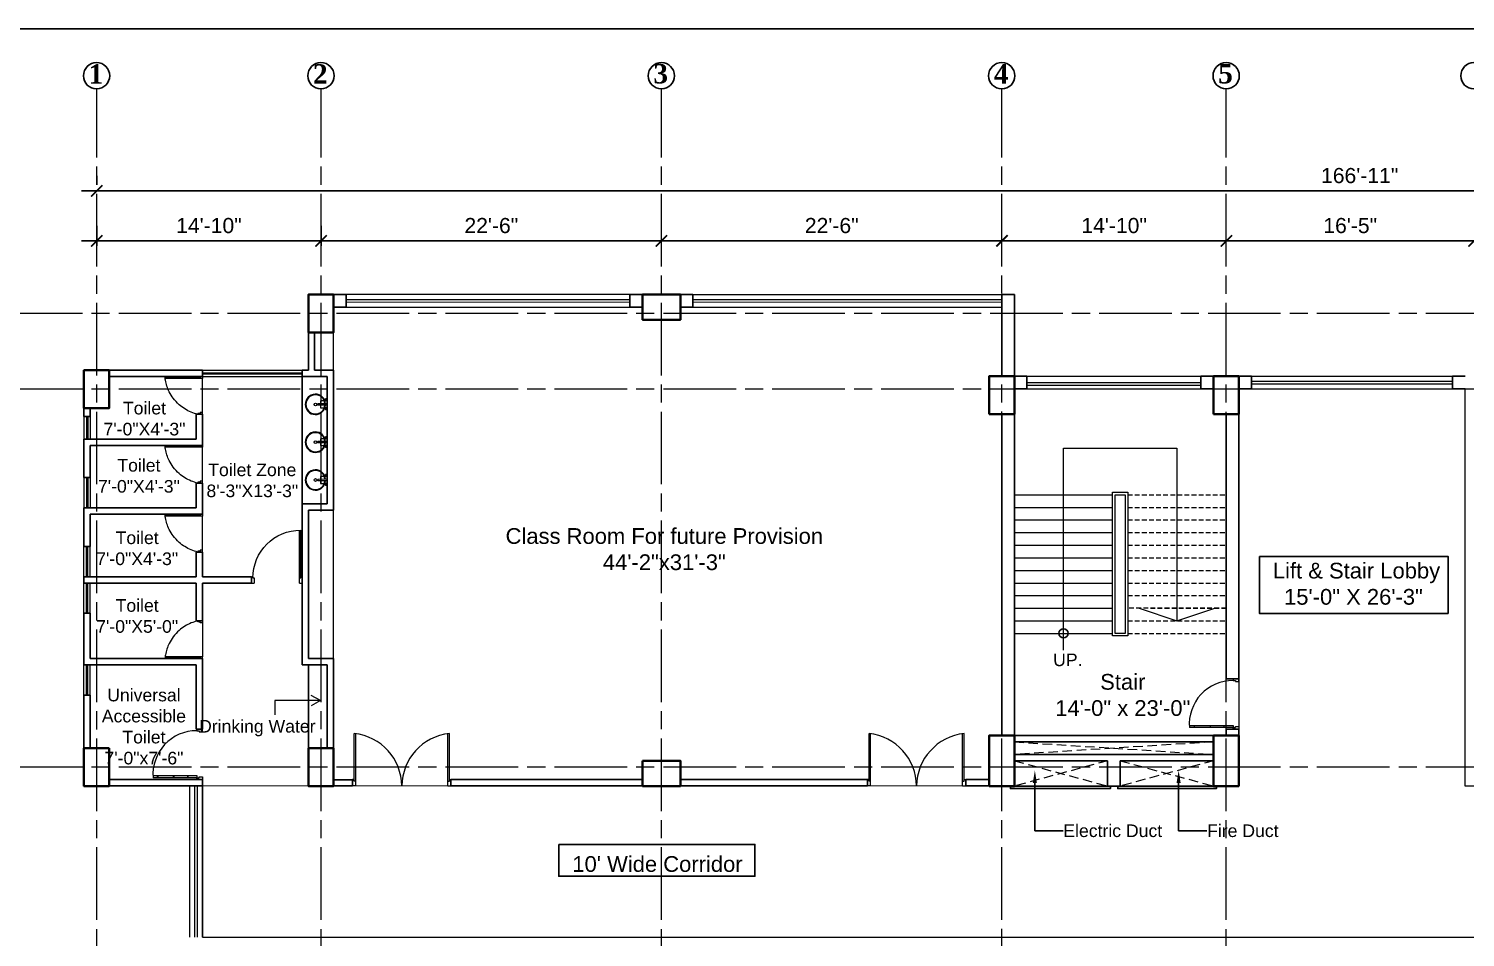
# Model space of a CAD drawing. Header units: inches. Extents: x -12 to 20935469, y -1604 to 24729220.
# Drawn here: x 20872305 to 20873445, y 24704320 to 24705041 of the extents above; entities that cross this region are included whole.
import ezdxf
from ezdxf import colors
from ezdxf.entities.mleader import LeaderData, LeaderLine
from ezdxf.math import Vec2, Vec3

# ---------------------------------------------------------------- set-up
doc = ezdxf.new("R2010")
doc.units = ezdxf.units.IN
doc.header["$LTSCALE"] = 0.03
doc.header["$MEASUREMENT"] = 0
doc.header["$PDMODE"] = 32
doc.header["$PDSIZE"] = 15
doc.linetypes.add('ACAD_ISO08W100', pattern=[36, 24, -3, 6, -3])
doc.linetypes.add('DASHED2', pattern=[0.375, 0.25, -0.125])
for name, color, linetype, lineweight in [('column', 1, 'Continuous', 40), ('Dim Line', 252, 'Continuous', 13), ('Door', 7, 'Continuous', 18), ('Dot', 253, 'Continuous', 0), ('Gas', 21, 'Continuous', 5), ('Glass Line', 252, 'Continuous', 9), ('Grid Line', 252, 'Continuous', 18), ('Hatch', 253, 'Continuous', 15), ('Main Wall', 7, 'Continuous', 30), ('RAIL', 23, 'Continuous', 13), ('STAIR', 46, 'Continuous', 15), ('TOILET FIXTURE', 142, 'Continuous', 5), ('wind.', 150, 'Continuous', 20)]:
    doc.layers.add(name, color=color, linetype=linetype, lineweight=lineweight)
doc.layers.add('TEXT', color=7, linetype='Continuous')
doc.styles.add('2', font='swisscl.ttf')
doc.styles.add('RomanS', font='arial.ttf', dxfattribs={"height": 12})
doc.styles.get("Standard").update_dxf_attribs({"font": 'timesbd.ttf'})
doc.dimstyles.new('Aec_Arch_I', dxfattribs={"dimscale": 96, "dimtxt": 12, "dimasz": 0.09375, "dimexe": 0.125, "dimexo": 0.125, "dimgap": 0.0625, "dimtad": 1, "dimdec": 0, "dimzin": 3, "dimdsep": 46, "dimlunit": 4, "dimtxsty": 'RomanS', "dimblk1": 'ARCHTICK', "dimblk2": 'ARCHTICK', "dimsah": 1, "dimcen": 0.09375, "dimdle": 0.125, "dimadec": 0, "dimazin": 0, "dimtfac": 0.75, "dimtdec": 0, "dimtmove": 2, "dimatfit": 3, "dimldrblk": 'ARCHTICK', "dimfxl": 1, "dimfrac": 1, "dimtolj": 1, "dimtzin": 0, "dimarcsym": 0})

# ---------------------------------------------------------------- blocks, each defined once
blk = doc.blocks.new('_ArchTick')
at = {"color": 0, "linetype": 'ByBlock', "lineweight": 35, "const_width": 0.15}
blk.add_lwpolyline([(-0.5, -0.5), (0.5, 0.5)], dxfattribs=at)
blk = doc.blocks.new('*D14')
at = {"layer": 'Defpoints', "color": 0, "transparency": 16777216}
for p in [(20831126.2792098, 24724578.16655627), (20830948.30879143, 24724562.26584816), (20831126.2792098, 24724562.26584816)]:
    blk.add_point(p, dxfattribs=at)
at = {"layer": 'Dim Line', "color": 0, "lineweight": -2, "transparency": 16777216}
for p, q in [((20830948.30879143, 24724574.26584816), (20830948.30879143, 24724590.16655627)), ((20831126.2792098, 24724574.26584816), (20831126.2792098, 24724590.16655627)), ((20830936.30879143, 24724578.16655627), (20831138.2792098, 24724578.16655627))]:
    blk.add_line(p, q, dxfattribs=at)
at = {"layer": 'Dim Line', "color": 0, "lineweight": -2, "transparency": 16777216, "xscale": 9, "yscale": 9, "zscale": 9, "rotation": 180}
blk.add_blockref('_ArchTick', (20830948.30879143, 24724578.16655627), dxfattribs=at)
at = {"layer": 'Dim Line', "color": 0, "lineweight": -2, "transparency": 16777216, "xscale": 9, "yscale": 9, "zscale": 9}
blk.add_blockref('_ArchTick', (20831126.2792098, 24724578.16655627), dxfattribs=at)
at = {"layer": 'Dim Line', "color": 0, "transparency": 16777216, "insert": (20831037.29400062, 24724590.29343212), "char_height": 12, "attachment_point": 5, "style": 'RomanS'}
blk.add_mtext('\\A1;14\'-10"', dxfattribs=at)
blk = doc.blocks.new('*D7')
at = {"layer": 'Defpoints', "color": 0, "transparency": 16777216}
for p in [(20831396.27940053, 24724578.16655627), (20831396.27940053, 24724578.16655627), (20831126.2792098, 24724562.26584816)]:
    blk.add_point(p, dxfattribs=at)
at = {"layer": 'Dim Line', "color": 0, "lineweight": -2, "transparency": 16777216}
for p, q in [((20831126.2792098, 24724574.26584816), (20831126.2792098, 24724590.16655627)), ((20831114.2792098, 24724578.16655627), (20831408.27940053, 24724578.16655627))]:
    blk.add_line(p, q, dxfattribs=at)
at = {"layer": 'Dim Line', "color": 0, "lineweight": -2, "transparency": 16777216, "xscale": 9, "yscale": 9, "zscale": 9, "rotation": 180}
blk.add_blockref('_ArchTick', (20831126.2792098, 24724578.16655627), dxfattribs=at)
at = {"layer": 'Dim Line', "color": 0, "lineweight": -2, "transparency": 16777216, "xscale": 9, "yscale": 9, "zscale": 9}
blk.add_blockref('_ArchTick', (20831396.27940053, 24724578.16655627), dxfattribs=at)
at = {"layer": 'Dim Line', "color": 0, "transparency": 16777216, "insert": (20831261.27930516, 24724590.29343212), "char_height": 12, "attachment_point": 5, "style": 'RomanS'}
blk.add_mtext('\\A1;22\'-6"', dxfattribs=at)
blk = doc.blocks.new('*D8')
at = {"layer": 'Defpoints', "color": 0, "transparency": 16777216}
for p in [(20831396.27940053, 24724578.16655627), (20831666.2795913, 24724578.16655627), (20831666.2795913, 24724578.16655627)]:
    blk.add_point(p, dxfattribs=at)
at = {"layer": 'Dim Line', "color": 0, "lineweight": -2, "transparency": 16777216}
blk.add_line((20831384.27940053, 24724578.16655627), (20831678.2795913, 24724578.16655627), dxfattribs=at)
at = {"layer": 'Dim Line', "color": 0, "lineweight": -2, "transparency": 16777216, "xscale": 9, "yscale": 9, "zscale": 9, "rotation": 180}
blk.add_blockref('_ArchTick', (20831396.27940053, 24724578.16655627), dxfattribs=at)
at = {"layer": 'Dim Line', "color": 0, "lineweight": -2, "transparency": 16777216, "xscale": 9, "yscale": 9, "zscale": 9}
blk.add_blockref('_ArchTick', (20831666.2795913, 24724578.16655627), dxfattribs=at)
at = {"layer": 'Dim Line', "color": 0, "transparency": 16777216, "insert": (20831531.27949591, 24724590.29343212), "char_height": 12, "attachment_point": 5, "style": 'RomanS'}
blk.add_mtext('\\A1;22\'-6"', dxfattribs=at)
blk = doc.blocks.new('*D9')
at = {"layer": 'Defpoints', "color": 0, "transparency": 16777216}
for p in [(20831666.2795913, 24724578.16655627), (20831844.25000967, 24724578.16655627), (20831844.25000967, 24724578.16655627)]:
    blk.add_point(p, dxfattribs=at)
at = {"layer": 'Dim Line', "color": 0, "lineweight": -2, "transparency": 16777216}
blk.add_line((20831654.2795913, 24724578.16655627), (20831856.25000967, 24724578.16655627), dxfattribs=at)
at = {"layer": 'Dim Line', "color": 0, "lineweight": -2, "transparency": 16777216, "xscale": 9, "yscale": 9, "zscale": 9, "rotation": 180}
blk.add_blockref('_ArchTick', (20831666.2795913, 24724578.16655627), dxfattribs=at)
at = {"layer": 'Dim Line', "color": 0, "lineweight": -2, "transparency": 16777216, "xscale": 9, "yscale": 9, "zscale": 9}
blk.add_blockref('_ArchTick', (20831844.25000967, 24724578.16655627), dxfattribs=at)
at = {"layer": 'Dim Line', "color": 0, "transparency": 16777216, "insert": (20831755.26480048, 24724590.29343212), "char_height": 12, "attachment_point": 5, "style": 'RomanS'}
blk.add_mtext('\\A1;14\'-10"', dxfattribs=at)
blk = doc.blocks.new('*D21')
at = {"layer": 'Defpoints', "color": 0, "transparency": 16777216}
for p in [(20831844.25000967, 24724578.16655627), (20832040.77920983, 24724578.16655627), (20832040.77920983, 24724578.16655627)]:
    blk.add_point(p, dxfattribs=at)
at = {"layer": 'Dim Line', "color": 0, "lineweight": -2, "transparency": 16777216}
for p, q in [((20831832.25000967, 24724578.16655627), (20832052.77920983, 24724578.16655627)), ((20831844.25000967, 24724566.16655627), (20831844.25000967, 24724566.16655627)), ((20832040.77920983, 24724566.16655627), (20832040.77920983, 24724566.16655627))]:
    blk.add_line(p, q, dxfattribs=at)
at = {"layer": 'Dim Line', "color": 0, "lineweight": -2, "transparency": 16777216, "xscale": 9, "yscale": 9, "zscale": 9, "rotation": 180}
blk.add_blockref('_ArchTick', (20831844.25000967, 24724578.16655627), dxfattribs=at)
at = {"layer": 'Dim Line', "color": 0, "lineweight": -2, "transparency": 16777216, "xscale": 9, "yscale": 9, "zscale": 9}
blk.add_blockref('_ArchTick', (20832040.77920983, 24724578.16655627), dxfattribs=at)
at = {"layer": 'Dim Line', "color": 0, "transparency": 16777216, "insert": (20831942.51460975, 24724590.29343212), "char_height": 12, "attachment_point": 5, "style": 'RomanS'}
blk.add_mtext('\\A1;16\'-5"', dxfattribs=at)
blk = doc.blocks.new('*D22')
at = {"layer": 'Defpoints', "color": 0, "transparency": 16777216}
for p in [(20832040.77920983, 24724578.16655627), (20832166.78192559, 24724578.16655627), (20832166.78192559, 24724578.16655626)]:
    blk.add_point(p, dxfattribs=at)
at = {"layer": 'Dim Line', "color": 0, "lineweight": -2, "transparency": 16777216}
for p, q in [((20832028.77920983, 24724578.16655626), (20832178.78192559, 24724578.16655626)), ((20832040.77920983, 24724566.16655627), (20832040.77920983, 24724566.16655626)), ((20832166.78192559, 24724566.16655627), (20832166.78192559, 24724566.16655626))]:
    blk.add_line(p, q, dxfattribs=at)
at = {"layer": 'Dim Line', "color": 0, "lineweight": -2, "transparency": 16777216, "xscale": 9, "yscale": 9, "zscale": 9, "rotation": 180}
blk.add_blockref('_ArchTick', (20832040.77920983, 24724578.16655626), dxfattribs=at)
at = {"layer": 'Dim Line', "color": 0, "lineweight": -2, "transparency": 16777216, "xscale": 9, "yscale": 9, "zscale": 9}
blk.add_blockref('_ArchTick', (20832166.78192559, 24724578.16655626), dxfattribs=at)
at = {"layer": 'Dim Line', "color": 0, "transparency": 16777216, "insert": (20832103.78056771, 24724590.29343211), "char_height": 12, "attachment_point": 5, "style": 'RomanS'}
blk.add_mtext('\\A1;10\'-6"', dxfattribs=at)
blk = doc.blocks.new('*D13')
at = {"layer": 'Defpoints', "color": 0, "transparency": 16777216}
for p in [(20832951.75234396, 24724617.81282169), (20830948.30879143, 24724610.74819624), (20832951.75234396, 24724610.74819624)]:
    blk.add_point(p, dxfattribs=at)
at = {"layer": 'Dim Line', "color": 0, "lineweight": -2, "transparency": 16777216}
for p, q in [((20830948.30879143, 24724622.74819624), (20830948.30879143, 24724629.81282169)), ((20832951.75234396, 24724622.74819624), (20832951.75234396, 24724629.81282169)), ((20830936.30879143, 24724617.81282169), (20832963.75234396, 24724617.81282169))]:
    blk.add_line(p, q, dxfattribs=at)
at = {"layer": 'Dim Line', "color": 0, "lineweight": -2, "transparency": 16777216, "xscale": 9, "yscale": 9, "zscale": 9, "rotation": 180}
blk.add_blockref('_ArchTick', (20830948.30879143, 24724617.81282169), dxfattribs=at)
at = {"layer": 'Dim Line', "color": 0, "lineweight": -2, "transparency": 16777216, "xscale": 9, "yscale": 9, "zscale": 9}
blk.add_blockref('_ArchTick', (20832951.75234396, 24724617.81282169), dxfattribs=at)
at = {"layer": 'Dim Line', "color": 0, "transparency": 16777216, "insert": (20831950.03056769, 24724629.93969755), "char_height": 12, "attachment_point": 5, "style": 'RomanS'}
blk.add_mtext('\\A1;166\'-11"', dxfattribs=at)
blk = doc.blocks.new('Door_45')
at = {"layer": 'Door'}
for p, q in [((1.499446089358273, 4.966720660065755), (1.499446089358273, 43.96672066006575)), ((1.499446089358273, 40.02726910408236), (2.249446089358273, 40.02726910408236)), ((2.249446089358273, 40.02726910408236), (2.249446089358273, 39.52726910408236)), ((2.249446089358273, 39.52726910408236), (2.749446089591103, 39.52726910408236)), ((2.749446089591103, 39.52726910408236), (2.749446089591103, 40.02726910408236)), ((2.749446089591103, 40.02726910408236), (3.499446089358273, 40.02726910408236)), ((3.499446089358273, 44.03189280286006), (3.499446089358273, 4.966720660065755)), ((1.499446089358273, 25.76575365659081), (2.249446089358273, 25.76575365659081)), ((2.249446089358273, 25.76575365659081), (2.249446089358273, 25.26575365659081)), ((2.749446089591103, 25.76575365659081), (3.499446089358273, 25.76575365659081)), ((2.749446089591103, 25.26575365659081), (2.749446089591103, 25.76575365659081)), ((2.249446089358273, 25.26575365659081), (2.749446089591103, 25.26575365659081)), ((2.249446089358273, 12.56961937076411), (2.249446089358273, 13.06961937076411)), ((2.249446089358273, 13.06961937076411), (2.749446089591103, 13.06961937076411)), ((2.749446089591103, 13.06961937076411), (2.749446089591103, 12.56961937076411)), ((-0.0005539106417273842, -0.03327933993424503), (-0.0005539106417273842, 4.966720660065755)), ((-0.0005539106417273842, 4.966720660065755), (1.499446089358273, 4.966720660065755)), ((1.499446089358273, 12.56961937076411), (2.249446089358273, 12.56961937076411)), ((3.499446089358273, 4.966720660065755), (1.499446089358273, 4.966720660065755)), ((1.499446089358273, 4.966720660065755), (1.499446089358273, 2.966720660065755)), ((1.499446089358273, 2.966720660065755), (2.499446089358273, 2.966720660065755)), ((2.499446089358273, 2.966720660065755), (2.499446089358273, -0.03327933993424503)), ((2.749446089591103, 12.56961937076411), (3.499446089358273, 12.56961937076411)), ((42.5, 3), (42.5, -0.03327933993424503)), ((43.5, 3), (42.5, 3)), ((45.00000000023283, 5), (43.5, 5)), ((43.5, 5), (43.5, 3)), ((45.00000000023283, -0.03327933993424503), (45.00000000023283, 5)), ((2.499446089358273, -0.03327933993424503), (-0.0005539106417273842, -0.03327933993424503)), ((42.5, -0.03327933993424503), (45.00000000023283, -0.03327933993424503))]:
    blk.add_line(p, q, dxfattribs=at)
blk.add_arc((4.660651951731928, 5.255392092920653), 38.84018771759182, 359.6232511897165, 94.66847186469465, dxfattribs=at)
blk = doc.blocks.new('sssss-flat-876')
at = {"layer": 'Door', "linetype": 'Continuous', "ltscale": 3}
blk.add_line((3666.524641621392, 84027.20039844685), (3666.524641621392, 84055.73698381262), dxfattribs=at)
at = {"layer": 'Door', "linetype": 'Continuous', "ltscale": 3, "extrusion": (-7.215265806451099e-09, -3.356244729906973e-18, 1)}
for points, elevation in [([(3666.524641621392, 84057.20039844685), (3666.524641621392, 84055.7369838127), (3668.353909914149, 84055.73698381268), (3668.353909914149, 84056.46869112973), (3670.183178206673, 84056.46869112976), (3670.183178206673, 84057.20039844688)], -2.645495015731816e-05), ([(3668.353909914149, 84055.73698381268), (3696.158787962748, 84055.73698381273), (3696.158787962748, 84056.46869112982), (3668.353909914149, 84056.46869112956)], -2.646814881427536e-05)]:
    blk.add_lwpolyline(points, close=True, dxfattribs=dict(at, elevation=elevation))
at = {"layer": 'Door', "linetype": 'Continuous', "ltscale": 3, "flags": 128}
blk.add_lwpolyline([(3670.183178209001, 84027.20039844661, 0.04096003839332348), (3675.473761518253, 84028.8955189219, 0.08249638684257277), (3684.92584202881, 84034.77633821729, 0.05218730031938641), (3689.721451750025, 84039.97248090911, 0.04398833922187529), (3692.855049753096, 84045.047753547, 0.03657129103577791), (3694.751170299016, 84049.63311906598, 0.034751479123949), (3695.9156375397, 84054.20272462314, 0.01143537355723267), (3696.158787962981, 84055.73698381265)], format="xyb", dxfattribs=at)
at = {"layer": 'Door', "linetype": 'Continuous', "ltscale": 3}
blk.add_lwpolyline([(3666.524641623953, 84027.20039844679), (3666.524641623953, 84028.66381308093), (3668.353909916477, 84028.66381308093), (3668.353909916477, 84027.93210576387), (3670.183178209234, 84027.93210576382), (3670.183178209234, 84027.2003984467)], close=True, dxfattribs=at)
blk = doc.blocks.new('7-flat-72')
at = {"layer": 'Glass Line', "color": 8, "ltscale": 20}
for p, q in [((-64478.71357337362, 376960.4914030989), (-64480.33357334463, 376960.4910950488)), ((-64480.33338851458, 376959.5190950661), (-64480.33357334463, 376960.4910950488)), ((-64480.27590274997, 376959.5191059972), (-64480.27608758002, 376960.49110598)), ((-64480.14656623453, 376959.5191305911), (-64480.14675106457, 376960.4911305739)), ((-64479.91663178266, 376959.5191743142), (-64479.91681661271, 376960.4911742969)), ((-64479.5233885292, 376959.5192490911), (-64479.52357335924, 376960.4912490739)), ((-64479.13014527573, 376959.519323868), (-64479.13033010578, 376960.4913238508)), ((-64478.90021082386, 376959.5193675911), (-64478.90039565391, 376960.4913675738)), ((-64478.77087430842, 376959.519392185), (-64478.77105913847, 376960.4913921678)), ((-64478.71338854358, 376959.5194031161), (-64478.71357337362, 376960.4914030989)), ((-64475.47473717644, 376966.6120190895), (-64476.55473715696, 376966.6118137227)), ((-64476.55336804548, 376959.4118138514), (-64476.55473715696, 376966.6118137227)), ((-64475.47336806497, 376959.4120192182), (-64475.47473717644, 376966.6120190895)), ((-64473.31357347011, 376960.4924299325), (-64471.6935734991, 376960.4927379825)), ((-64473.31338864006, 376959.5204299497), (-64473.31357347011, 376960.4924299325)), ((-64473.25590287545, 376959.5204408808), (-64473.25608770549, 376960.4924408636)), ((-64473.12656636001, 376959.5204654748), (-64473.12675119005, 376960.4924654575)), ((-64472.89663190814, 376959.5205091978), (-64472.89681673818, 376960.4925091806)), ((-64472.50338865467, 376959.5205839747), (-64472.50357348472, 376960.4925839575)), ((-64472.11014540121, 376959.5206587517), (-64472.11033023125, 376960.4926587344)), ((-64471.88021094934, 376959.5207024747), (-64471.88039577939, 376960.4927024575)), ((-64471.7508744339, 376959.5207270686), (-64471.75105926394, 376960.4927270514)), ((-64471.69338866905, 376959.5207379998), (-64471.6935734991, 376960.4927379825)), ((-64478.71338854358, 376959.5194031161), (-64480.33338851458, 376959.5190950661)), ((-64478.71336800698, 376959.4114031181), (-64480.33336797799, 376959.411095068)), ((-64480.33329952252, 376959.0510950745), (-64480.33336797799, 376959.411095068)), ((-64478.71329955151, 376959.0514031246), (-64480.33329952252, 376959.0510950745)), ((-64480.15336798131, 376959.4111292958), (-64480.15338851791, 376959.5191292939)), ((-64478.89336800366, 376959.4113688903), (-64478.89338854048, 376959.5193688883)), ((-64478.71329955151, 376959.0514031246), (-64478.71336800698, 376959.4114031181)), ((-64475.11336807138, 376959.4120876737), (-64476.91336803907, 376959.4117453959)), ((-64476.9132995836, 376959.0517454025), (-64476.91336803907, 376959.4117453959)), ((-64475.11329961568, 376959.0520876803), (-64476.9132995836, 376959.0517454025)), ((-64475.11329961568, 376959.0520876803), (-64475.11336807138, 376959.4120876737)), ((-64473.31338864006, 376959.5204299497), (-64471.69338866905, 376959.5207379998)), ((-64473.31336810347, 376959.4124299516), (-64471.69336813246, 376959.4127380017)), ((-64473.313299648, 376959.0524299581), (-64473.31336810347, 376959.4124299516)), ((-64473.313299648, 376959.0524299581), (-64471.69329967699, 376959.0527380082)), ((-64473.13336810679, 376959.4124641794), (-64473.13338864339, 376959.5204641775)), ((-64471.87336812937, 376959.4127037739), (-64471.87338866596, 376959.520703772)), ((-64471.69329967699, 376959.0527380082), (-64471.69336813246, 376959.4127380017))]:
    blk.add_line(p, q, dxfattribs=at)
blk.add_circle((-64476.01507698372, 376968.3989757138, -1.853074723067108e-05), 1.08, dxfattribs=at)
for radius, start, end in [(8.100000000000003, 273.8334487619164, 266.1883413272574), (7.545122013573683, 274.1150294939762, 265.9067605931115)]:
    blk.add_arc((-64476.01507698372, 376968.3989757138, -1.853074723067108e-05), radius, start, end, dxfattribs=at)
blk = doc.blocks.new('SFSFSFS-flat-72')
at = {"layer": 'TOILET FIXTURE', "ltscale": 0.2}
blk.add_lwpolyline([(-3918.473113942891, -3608.103407361705), (-3918.474140776554, -3602.703407459237), (-3923.874140679603, -3602.704434292842), (-3923.873113845708, -3608.104434195251)], close=True, dxfattribs=at)
at = {"layer": 'TOILET FIXTURE', "ltscale": 20}
blk.add_blockref('7-flat-72', (60554.84018570464, -380567.1558373197), dxfattribs=at)
blk = doc.blocks.new('$D40')
at = {"layer": 'Door'}
for p, q in [((1, 4), (1, 42)), ((2, 0), (2, 41.98683982644525)), ((1, 5), (0, 5)), ((2, 0), (0, 0)), ((2, 4), (1, 4)), ((39, 4), (38, 4)), ((38, 4), (38, 0)), ((40, 0), (38, 0)), ((40, 5), (38.98683982644525, 5)), ((39, 5), (39, 4))]:
    blk.add_line(p, q, dxfattribs=at)
blk.add_arc((1, 4), 38, 0, 89.99999999999999, dxfattribs=at)
blk = doc.blocks.new('fff')
at = {"layer": 'Grid Line', "color": 252, "linetype": 'ACAD_ISO08W100', "lineweight": 9, "ltscale": 80, "true_color": 0x939598}
for p, q in [((20830948.30879143, 24723521.10155122), (20830948.30879143, 24724698.78124316)), ((20831126.2792098, 24723521.10975568), (20831126.2792098, 24724698.78944762)), ((20831396.27940053, 24723521.10975705), (20831396.27940053, 24724698.789449)), ((20831666.2795913, 24723521.12176201), (20831666.2795913, 24724698.80145396)), ((20831844.25000966, 24723521.10155122), (20831844.25000967, 24724698.78124316)), ((20833096.94929376, 24724520.60832043), (20830726.1474328, 24724520.60832043)), ((20833096.94929376, 24724460.61652489), (20830726.1474328, 24724460.61652489)), ((20833096.94929376, 24724160.74613542), (20830726.1474328, 24724160.74613542))]:
    blk.add_line(p, q, dxfattribs=at)
at = {"layer": 'Dim Line'}
for base, p1, p2, picture, middle in [((20832951.75234396, 24724617.81282169), (20830948.30879143, 24724610.74819624), (20832951.75234396, 24724610.74819624), '*D13', (20831950.03056769, 24724629.93969755)), ((20831126.2792098, 24724578.16655627), (20830948.30879143, 24724562.26584816), (20831126.2792098, 24724562.26584816), '*D14', (20831037.29400062, 24724590.29343212)), ((20831396.27940053, 24724578.16655627), (20831126.2792098, 24724562.26584816), (20831396.27940053, 24724578.16655627), '*D7', (20831261.27930516, 24724590.29343212)), ((20831666.2795913, 24724578.16655627), (20831396.27940053, 24724578.16655627), (20831666.2795913, 24724578.16655627), '*D8', (20831531.27949591, 24724590.29343212)), ((20831844.25000967, 24724578.16655627), (20831666.2795913, 24724578.16655627), (20831844.25000967, 24724578.16655627), '*D9', (20831755.26480048, 24724590.29343212)), ((20832040.77920983, 24724578.16655627), (20831844.25000967, 24724578.16655627), (20832040.77920983, 24724578.16655627), '*D21', (20831942.51460975, 24724590.29343212)), ((20832166.78192559, 24724578.16655626), (20832040.77920983, 24724578.16655627), (20832166.78192559, 24724578.16655627), '*D22', (20832103.78056771, 24724590.29343211))]:
    dim = blk.add_linear_dim(base=base, p1=p1, p2=p2, dimstyle='Aec_Arch_I', dxfattribs=at)
    dim.commit()
    dim.dimension.update_dxf_attribs({"geometry": picture, "text_midpoint": middle})

msp = doc.modelspace()

# ---------------------------------------------------------------- linework, layer by layer
for p, q in [((20872522.11298006, 24704664.28722927), (20872522.11298008, 24704765.24870824)), ((20872527.11298007, 24704470.36331851), (20872527.11298007, 24704536.4015235)), ((20872438.1138772, 24704445.55870226), (20872443.1138772, 24704445.55870226)), ((20872970.51980139, 24704442.91352855), (20872970.51980139, 24704440.41351893)), ((20873048.51980087, 24704442.9135192), (20873048.51980087, 24704440.41351893))]:
    msp.add_line(p, q)
for points in [[(20873281.52232457, 24704622.5622949), (20873431.13863859, 24704622.5622949), (20873431.13863859, 24704577.3613668), (20873281.52232457, 24704577.3613668)], [(20873084.02019702, 24704440.37833826), (20873163.31044458, 24704440.37833826), (20873163.31044458, 24704438.37831784), (20873084.02019702, 24704438.37831784)], [(20873169.08843977, 24704440.37833826), (20873247.3197482, 24704440.37833826), (20873247.3197482, 24704438.37831784), (20873169.08843977, 24704438.37831784)], [(20872725.72674547, 24704394.07114131), (20872881.30429997, 24704394.07114131), (20872881.30429997, 24704368.80893081), (20872725.72674547, 24704368.80893081)]]:
    msp.add_lwpolyline(points, close=True)
msp.add_circle((20873126.08224475, 24704561.41959549), 3.60517880693078)
at = {"layer": 'column', "lineweight": 40, "ltscale": 20}
for points in [[(20872547.11298339, 24704830.24870824), (20872527.11298339, 24704830.24870824), (20872527.11298008, 24704800.24870825), (20872547.11298008, 24704800.24870825)], [(20872792.25379192, 24704830.24870948), (20872792.25379192, 24704810.24870948), (20872822.25379191, 24704810.24870617), (20872822.25379191, 24704830.24870617)], [(20872369.14256502, 24704770.24870825), (20872349.14256502, 24704770.24870825), (20872349.14256502, 24704740.24870825), (20872369.14256502, 24704740.24870825)], [(20873067.0966541, 24704735.41959551), (20873087.0966541, 24704735.41959551), (20873087.0966541, 24704765.41959551), (20873067.0966541, 24704765.41959551)], [(20873245.06745401, 24704735.41959551), (20873265.06745401, 24704735.41959551), (20873265.06745401, 24704765.4195955), (20873245.06745401, 24704765.4195955)], [(20872369.14256499, 24704470.38652324), (20872349.14256499, 24704470.38652324), (20872349.14256499, 24704440.38652324), (20872369.14256499, 24704440.38652324)], [(20872547.11298007, 24704470.36331851), (20872527.11298007, 24704470.36331851), (20872527.11298336, 24704440.38652324), (20872547.11298336, 24704440.38652324)], [(20873067.09665411, 24704440.37833826), (20873087.09665411, 24704440.37833826), (20873087.09725066, 24704480.37833824), (20873067.09725066, 24704480.37833824)], [(20873245.06756483, 24704440.37831906), (20873265.06756483, 24704440.37831906), (20873265.06747929, 24704480.37831905), (20873245.06747929, 24704480.37831905)], [(20872792.26539481, 24704460.37831369), (20872792.26539481, 24704440.37831369), (20872822.24219007, 24704440.37831698), (20872822.24219007, 24704460.37831698)]]:
    msp.add_lwpolyline(points, close=True, dxfattribs=at)
at = {"layer": 'Defpoints'}
msp.add_lwpolyline([(20872104.61186236, 24705041.12717951), (20874543.47845625, 24705041.12717951), (20874543.47845625, 24703582.59781319), (20872104.61186236, 24703582.59781319)], close=True, dxfattribs=at)
at = {"layer": 'Door'}
for p, q in [((20872563.55409354, 24704444.11991425), (20872563.55409355, 24704482.00152171)), ((20872564.85409355, 24704440.40152172), (20872564.85409355, 24704481.97830002)), ((20872637.65409354, 24704440.40152172), (20872637.65409354, 24704481.97830002)), ((20872638.95409354, 24704444.11991425), (20872638.95409355, 24704482.00152171)), ((20872971.81980138, 24704444.13191146), (20872971.81980139, 24704482.01351893)), ((20872973.11980139, 24704440.41351893), (20872973.11980139, 24704481.99029724)), ((20873045.91980138, 24704440.41351893), (20873045.91980138, 24704481.99029724)), ((20873047.21980138, 24704444.13191146), (20873047.21980138, 24704482.01351893)), ((20872564.85409355, 24704440.40152172), (20872562.25409355, 24704440.40152172)), ((20872563.5541492, 24704445.41991425), (20872562.2541492, 24704445.41991425)), ((20872564.8541492, 24704444.11991425), (20872563.55409354, 24704444.11991425)), ((20872637.65409354, 24704444.11991425), (20872638.95409354, 24704444.11991425)), ((20872637.65409354, 24704440.40152172), (20872640.25409355, 24704440.40152172)), ((20872638.95409354, 24704445.41991425), (20872640.25409354, 24704445.41991425)), ((20872973.11980139, 24704440.41351893), (20872970.51980139, 24704440.41351893)), ((20872971.81985704, 24704445.43191146), (20872970.51985704, 24704445.43191146)), ((20872973.11985704, 24704444.13191146), (20872971.81980138, 24704444.13191146)), ((20873045.91980138, 24704444.13191146), (20873047.21980138, 24704444.13191146)), ((20873045.91980138, 24704440.41351893), (20873048.51980139, 24704440.41351893)), ((20873047.21980138, 24704445.43191146), (20873048.51980138, 24704445.43191146))]:
    msp.add_line(p, q, dxfattribs=at)
for centre, radius, start, end in [((20872558.97139442, 24704439.96563813), 42.28494578562433, 0.590629296851621, 83.77825725145497), ((20872643.53679268, 24704439.96563813), 42.28494578564002, 96.22174274854504, 179.4093707031484), ((20872967.23710226, 24704439.97763535), 42.28494578562433, 0.590629296851621, 83.77825725145497), ((20873051.80250052, 24704439.97763535), 42.28494578564002, 96.22174274854504, 179.4093707031484)]:
    msp.add_arc(centre, radius, start, end, dxfattribs=at)
at = {"layer": 'Dot', "linetype": 'DASHED2', "lineweight": 0, "ltscale": 1000}
for p, q in [((20873087.09725066, 24704475.37833824), (20873245.06751137, 24704465.37833824)), ((20873245.06748998, 24704475.37833824), (20873087.09725066, 24704465.37833824)), ((20873161.08270603, 24704460.37833824), (20873087.09665411, 24704440.37833826)), ((20873087.09725066, 24704460.37833824), (20873161.08270603, 24704440.37833826)), ((20873171.08270603, 24704460.37833824), (20873245.06756483, 24704440.37831906)), ((20873245.06752206, 24704460.37831905), (20873171.08270603, 24704440.37833826))]:
    msp.add_line(p, q, dxfattribs=at)
at = {"layer": 'Gas', "color": 0, "lineweight": 5}
for points in [[(20873177.06745393, 24704559.41959549), (20873165.06745393, 24704559.41959549), (20873165.06745393, 24704673.41959549), (20873177.06745393, 24704673.41959549)], [(20873175.06745393, 24704561.41959549), (20873167.06745393, 24704561.41959549), (20873167.06745393, 24704671.41959549), (20873175.06745393, 24704671.41959549)]]:
    msp.add_lwpolyline(points, close=True, dxfattribs=at)
at = {"layer": 'Hatch', "lineweight": 5}
for p, q in [((20872547.11298008, 24704770.24871446), (20872547.11298008, 24704800.23570608)), ((20872547.11298007, 24704541.4015235), (20872547.11298004, 24704659.28722927))]:
    msp.add_line(p, q, dxfattribs=at)
at = {"layer": 'Hatch', "lineweight": 0}
msp.add_lwpolyline([(20874278.75542316, 24704320.38652148), (20874278.61480536, 24704440.52729309), (20874194.6156992, 24704440.37831878), (20873444.75360119, 24704440.37831858), (20873444.75360125, 24704755.41959524), (20873265.06745401, 24704755.24870826), (20873265.06745401, 24704440.37831906), (20872443.1138772, 24704440.53549755), (20872443.1138772, 24704320.51364805)], close=True, dxfattribs=at)
at = {"layer": 'Main Wall', "lineweight": 30}
for p, q in [((20873077.0966541, 24704830.26119512), (20873087.0966541, 24704830.26168517)), ((20873077.0966541, 24704765.41959551), (20873077.0966541, 24704830.26119512)), ((20873087.0966541, 24704765.41959551), (20873087.0966541, 24704830.26168517)), ((20872527.11298008, 24704770.24871376), (20872527.11298008, 24704800.2487099)), ((20872532.11298008, 24704770.24871394), (20872532.11298008, 24704800.2487099)), ((20873077.0966541, 24704784.26415151), (20873077.10967844, 24704784.26415281)), ((20873077.0966541, 24704778.26415148), (20873077.11027794, 24704778.26415284)), ((20872369.14256502, 24704770.24870825), (20872443.11387704, 24704770.24871083)), ((20872443.11387721, 24704765.24870824), (20872443.11387703, 24704770.24871083)), ((20872522.11297991, 24704770.24871359), (20872527.11298008, 24704770.24871376)), ((20872522.11298008, 24704765.24870824), (20872522.1129799, 24704770.24871359)), ((20872532.11298008, 24704770.24871394), (20872547.11298008, 24704770.24871446)), ((20872547.11298007, 24704659.28722927), (20872547.11298008, 24704770.24871446)), ((20872369.14256502, 24704765.24870823), (20872443.11387721, 24704765.24870824)), ((20872522.11298008, 24704765.24870825), (20872542.11298008, 24704765.24870824)), ((20872542.11298007, 24704664.28722927), (20872542.11298008, 24704765.24870824)), ((20873087.09725066, 24704480.37833824), (20873087.09665411, 24704755.4195955)), ((20872349.14256502, 24704733.63298002), (20872349.14256502, 24704740.24870825)), ((20872438.1138772, 24704735.24870824), (20872443.1138772, 24704735.24870824)), ((20872438.1138772, 24704735.24870824), (20872438.1138772, 24704715.63298002)), ((20873077.0966541, 24704480.37833824), (20873077.0966541, 24704735.41959551)), ((20873255.06720235, 24704735.41959551), (20873255.06752062, 24704525.37881142)), ((20873265.06745401, 24704735.41959551), (20873265.0670898, 24704525.37881142)), ((20872438.1138772, 24704715.63298002), (20872349.14256502, 24704715.63298002)), ((20872349.14256502, 24704685.01725178), (20872349.14256502, 24704715.63298002)), ((20872443.1138772, 24704710.63298002), (20872354.14256502, 24704710.63298002)), ((20872438.1138772, 24704680.63298002), (20872438.1138772, 24704661.01725177)), ((20872443.1138772, 24704680.63298002), (20872438.1138772, 24704680.63298002)), ((20872522.11298006, 24704606.4015235), (20872522.11298006, 24704664.28722927)), ((20872522.11298006, 24704664.28722927), (20872542.11298007, 24704664.28722927)), ((20872438.1138772, 24704661.01725177), (20872349.14256503, 24704661.01725177)), ((20872349.14256502, 24704630.4015235), (20872349.14256502, 24704661.01725178)), ((20872443.1138772, 24704656.01725177), (20872354.14256502, 24704656.01725177)), ((20872354.14256502, 24704656.01725178), (20872354.14256502, 24704630.4015235)), ((20872527.11298006, 24704541.4015235), (20872527.11298005, 24704659.28722927)), ((20872527.11298005, 24704659.28722927), (20872547.11298007, 24704659.28722927)), ((20872349.14256502, 24704630.4015235), (20872354.14256502, 24704630.4015235)), ((20872443.1138772, 24704626.01725177), (20872438.1138772, 24704626.01725177)), ((20872349.14256502, 24704606.4015235), (20872438.1138772, 24704606.4015235)), ((20872349.14256502, 24704601.4015235), (20872349.14256502, 24704606.40152351)), ((20872482.1129801, 24704601.40152349), (20872482.1129801, 24704606.4015235)), ((20872522.11298007, 24704536.4015235), (20872522.11298006, 24704606.4015235)), ((20872438.1138772, 24704601.4015235), (20872349.14256502, 24704601.4015235)), ((20872438.1138772, 24704571.40152349), (20872438.1138772, 24704601.4015235)), ((20872443.1138772, 24704571.40152349), (20872443.11387719, 24704601.4015235)), ((20872482.1129801, 24704601.40152349), (20872443.1138772, 24704601.4015235)), ((20872354.14256502, 24704577.4015235), (20872349.14256502, 24704577.4015235)), ((20872349.14256502, 24704536.4015235), (20872349.14256502, 24704577.4015235)), ((20872354.14256502, 24704577.4015235), (20872354.14256502, 24704541.4015235)), ((20872443.1138772, 24704571.4015235), (20872438.1138772, 24704571.40152349)), ((20872443.1138772, 24704541.4015235), (20872354.14256502, 24704541.4015235)), ((20872443.1138772, 24704485.55919462), (20872443.1138772, 24704541.4015235)), ((20872527.11298006, 24704541.4015235), (20872547.11298007, 24704541.4015235)), ((20872547.11298007, 24704470.37832043), (20872547.11298007, 24704541.4015235)), ((20872438.1138772, 24704536.4015235), (20872349.14256502, 24704536.4015235)), ((20872438.11387721, 24704485.55919462), (20872438.1138772, 24704536.4015235)), ((20872522.11298007, 24704536.4015235), (20872542.11298007, 24704536.4015235)), ((20872542.11298007, 24704470.37832208), (20872542.11298007, 24704536.4015235)), ((20873265.0670898, 24704525.37881142), (20873255.06752062, 24704525.37881142)), ((20872349.14256502, 24704470.37831879), (20872349.14256502, 24704512.4015235)), ((20872354.14256502, 24704512.4015235), (20872349.14256502, 24704512.4015235)), ((20872354.14256502, 24704512.4015235), (20872354.14256502, 24704470.37831879)), ((20872443.1138772, 24704485.55919462), (20872438.11387721, 24704485.55919462)), ((20873255.06755799, 24704485.37831905), (20873255.06756483, 24704480.37831905)), ((20873265.06707247, 24704485.37831905), (20873255.06755799, 24704485.37831905)), ((20873265.06707247, 24704485.37831905), (20873265.06707247, 24704480.37831905)), ((20873245.06816139, 24704480.37833824), (20873087.09725066, 24704480.37833824)), ((20873245.06816139, 24704475.37833824), (20873087.09725066, 24704475.37833824)), ((20873245.06816139, 24704465.37833824), (20873087.09725066, 24704465.37833824)), ((20873161.08270603, 24704460.37833824), (20873087.09725066, 24704460.37833824)), ((20873161.08270603, 24704460.37833824), (20873161.08270603, 24704440.37833826)), ((20873245.06816139, 24704460.37833824), (20873171.08270603, 24704460.37833824)), ((20873171.08270603, 24704460.37833824), (20873171.08270603, 24704440.37833826)), ((20872443.1138772, 24704440.53549755), (20872369.14256502, 24704440.53549755)), ((20872443.1138772, 24704445.55870226), (20872369.14333123, 24704445.55870226)), ((20872443.1138772, 24704445.55870226), (20872443.1138772, 24704440.53549755)), ((20872547.25409355, 24704445.40152172), (20872562.25409355, 24704445.40152172)), ((20872562.25409355, 24704440.40152172), (20872547.25409355, 24704440.40152172)), ((20872562.25409355, 24704445.40152172), (20872562.25409355, 24704440.40152172)), ((20872792.26539483, 24704445.4135297), (20872640.25409354, 24704445.41991425)), ((20872640.25409354, 24704445.41991425), (20872640.25409354, 24704440.41991425)), ((20872792.26539483, 24704440.41352971), (20872640.25409354, 24704440.41991425)), ((20872822.2421901, 24704445.41353254), (20872970.51980139, 24704445.41353817)), ((20872822.24219007, 24704440.41351894), (20872970.51980139, 24704440.41351894)), ((20872970.51980139, 24704440.41351894), (20872970.51980139, 24704445.41353817)), ((20873048.51980139, 24704445.41351894), (20873067.0967292, 24704445.41352905)), ((20873048.51980035, 24704440.41351947), (20873048.51980139, 24704445.41351894)), ((20873048.51980139, 24704440.41351893), (20873067.09665465, 24704440.41443931)), ((20873161.08270603, 24704440.37833826), (20873171.08270603, 24704440.37833826))]:
    msp.add_line(p, q, dxfattribs=at)
for points in [[(20872547.11298339, 24704830.24870825), (20872557.11298339, 24704830.24870825), (20872557.11469993, 24704820.21649898), (20872547.11298228, 24704820.21478766)], [(20872792.11317412, 24704830.25041928), (20872782.11317412, 24704830.25041928), (20872782.11145758, 24704820.21821001), (20872792.11317522, 24704820.21649869)], [(20872822.11317411, 24704830.25041928), (20872832.11317411, 24704830.25041928), (20872832.11489065, 24704820.21821001), (20872822.113173, 24704820.21649869)], [(20873087.11298334, 24704765.41959523), (20873097.11298334, 24704765.41959523), (20873097.11298334, 24704755.41959523), (20873087.11298334, 24704755.42131276)], [(20873245.08378325, 24704765.41959523), (20873235.08378325, 24704765.41959523), (20873235.08378325, 24704755.41959523), (20873245.08378325, 24704755.41959523)], [(20873265.08378325, 24704765.41959523), (20873275.08378325, 24704765.41959523), (20873275.08378325, 24704755.41959523), (20873265.08378325, 24704755.41959523)], [(20873444.61298345, 24704765.41959523), (20873434.61298345, 24704765.41959523), (20873434.61298345, 24704755.41959524), (20873444.61298344, 24704755.41959524)], [(20872354.14256502, 24704733.63298002), (20872349.14256502, 24704733.63298002)], [(20872354.14256502, 24704740.24870825), (20872354.14256502, 24704733.63298002)], [(20872443.1138772, 24704735.24870824), (20872443.1138772, 24704710.63298002)], [(20872354.14256502, 24704710.63298002), (20872354.14256502, 24704685.01725178)], [(20872354.14256502, 24704685.01725178), (20872349.14256502, 24704685.01725178)], [(20872443.1138772, 24704680.63298002), (20872443.1138772, 24704656.01725177)], [(20872438.1138772, 24704626.01725177), (20872438.1138772, 24704606.4015235)], [(20872443.1138772, 24704626.01725177), (20872443.1138772, 24704606.4015235)], [(20872443.1138772, 24704606.4015235), (20872482.1129801, 24704606.4015235)]]:
    msp.add_lwpolyline(points, dxfattribs=at)
at = {"layer": 'RAIL', "lineweight": 9}
for p, q in [((20873126.08224475, 24704548.25717724), (20873126.08224475, 24704708.41959549)), ((20873126.08224475, 24704708.41959549), (20873216.06745392, 24704708.41959549)), ((20873216.06745392, 24704708.41959549), (20873216.06745393, 24704571.41959549)), ((20873186.06745393, 24704581.41959549), (20873216.06745392, 24704571.41959549)), ((20873216.06745392, 24704571.41959549), (20873246.06745392, 24704581.41959549))]:
    msp.add_line(p, q, dxfattribs=at)
at = {"layer": 'STAIR', "color": 32, "lineweight": 5}
for p, q in [((20873087.09703558, 24704671.4195955), (20873165.06745393, 24704671.41959549)), ((20873087.09703558, 24704661.4195955), (20873165.06745393, 24704661.41959549)), ((20873087.09703558, 24704651.4195955), (20873165.06745393, 24704651.41959549)), ((20873087.09703558, 24704641.4195955), (20873165.06745393, 24704641.41959549)), ((20873087.09703558, 24704631.41959549), (20873165.06745393, 24704631.41959549)), ((20873087.09703558, 24704621.4195955), (20873165.06745393, 24704621.41959549)), ((20873087.09703558, 24704611.4195955), (20873165.06745393, 24704611.41959549)), ((20873087.09703558, 24704601.4195955), (20873165.06745393, 24704601.41959549)), ((20873087.09703558, 24704591.4195955), (20873165.06745393, 24704591.41959549)), ((20873087.09703558, 24704581.4195955), (20873165.06745393, 24704581.41959549)), ((20873087.09703558, 24704571.41959549), (20873165.06745393, 24704571.41959549)), ((20873087.09703558, 24704561.4195955), (20873165.06745393, 24704561.41959549))]:
    msp.add_line(p, q, dxfattribs=at)
at = {"layer": 'STAIR', "color": 32, "linetype": 'DASHED2', "lineweight": 5, "ltscale": 500}
for p, q in [((20873177.06745393, 24704671.41959549), (20873255.06745392, 24704671.41959549)), ((20873177.06745393, 24704661.41959549), (20873255.06745392, 24704661.41959549)), ((20873177.06745393, 24704651.41959549), (20873255.06745392, 24704651.41959549)), ((20873177.06745393, 24704641.41959549), (20873255.06745392, 24704641.41959549)), ((20873177.06745393, 24704631.41959549), (20873255.06745392, 24704631.41959549)), ((20873177.06745393, 24704621.41959549), (20873255.06745392, 24704621.41959549)), ((20873177.06745393, 24704611.41959549), (20873255.06745392, 24704611.41959549)), ((20873177.06745393, 24704601.41959549), (20873255.06745392, 24704601.41959549)), ((20873177.06745393, 24704591.41959549), (20873255.06745392, 24704591.41959549)), ((20873255.06745392, 24704581.41959549), (20873177.06745393, 24704581.41959549)), ((20873195.06745393, 24704581.41959549), (20873255.06745392, 24704581.41959549)), ((20873177.06745393, 24704571.41959549), (20873255.06745392, 24704571.41959549)), ((20873177.06745393, 24704561.41959549), (20873255.06745392, 24704561.41959549))]:
    msp.add_line(p, q, dxfattribs=at)
at = {"layer": 'STAIR', "color": 253, "lineweight": 5}
for p, q in [((20872536.71575423, 24704508.09375734), (20872500.47955175, 24704508.09375733)), ((20872500.47955175, 24704508.09375733), (20872500.47955175, 24704496.85157387)), ((20872536.71575423, 24704508.09375733), (20872529.41285266, 24704512.12725314)), ((20872536.71575423, 24704508.09375734), (20872529.41285266, 24704504.06026153))]:
    msp.add_line(p, q, dxfattribs=at)
at = {"layer": 'TEXT'}
for centre in [(20872359.14256502, 24705003.83079852), (20872537.11298339, 24705003.83900298), (20872807.11317411, 24705003.83900436), (20873077.11336488, 24705003.85100931), (20873255.08378325, 24705003.83079852), (20873451.61298342, 24705003.83079852)]:
    msp.add_circle(centre, 10.41737199201306, dxfattribs=at)
at = {"layer": 'wind.'}
for p, q in [((20872782.11317412, 24704830.25042259), (20872557.11298309, 24704830.25042259)), ((20872557.1136633, 24704826.27496286), (20872782.11121093, 24704826.34858146)), ((20872557.11400551, 24704824.27496286), (20872782.11186533, 24704824.34858156)), ((20872832.11317411, 24704830.25041928), (20873077.11298334, 24704830.24870825)), ((20872832.11385573, 24704826.26670488), (20873077.11048671, 24704826.34686712)), ((20872832.11419794, 24704824.26670488), (20873077.1111411, 24704824.34686723)), ((20872557.11469993, 24704820.21649908), (20872782.11146446, 24704820.2584193)), ((20872832.11488514, 24704820.25041956), (20873077.11298334, 24704820.24870824)), ((20872443.11387703, 24704770.24871083), (20872522.1129799, 24704770.24871359)), ((20872443.1138771, 24704768.24871083), (20872522.11297997, 24704768.24871359)), ((20872443.11387713, 24704767.24871083), (20872522.11298, 24704767.24871359)), ((20873097.11298334, 24704765.41959524), (20873235.08378325, 24704765.41959524)), ((20872443.11387721, 24704765.24871083), (20872522.11298008, 24704765.24871359)), ((20873097.11298334, 24704760.41959524), (20873235.08378325, 24704760.41959523)), ((20873097.11298334, 24704758.41959524), (20873235.08378325, 24704758.41959523)), ((20873097.11298334, 24704755.41959524), (20873235.08378325, 24704755.41959523)), ((20872349.14256502, 24704733.63298002), (20872349.14256502, 24704715.63298002)), ((20872351.14256502, 24704733.63298002), (20872351.14256502, 24704715.63298002)), ((20872352.14256502, 24704733.63298002), (20872352.14256502, 24704715.63298002)), ((20872354.14256502, 24704733.63298002), (20872354.14256502, 24704715.63298002)), ((20872349.14256502, 24704685.01725178), (20872349.14256502, 24704661.01725178)), ((20872351.14256502, 24704685.01725178), (20872351.14256502, 24704661.01725178)), ((20872352.14256502, 24704685.01725178), (20872352.14256502, 24704661.01725178)), ((20872354.14256502, 24704685.01725178), (20872354.14256502, 24704661.01725178)), ((20872349.14256502, 24704606.40152351), (20872349.14256502, 24704630.4015235)), ((20872351.14256502, 24704606.40152351), (20872351.14256502, 24704630.4015235)), ((20872352.14256502, 24704606.40152351), (20872352.14256502, 24704630.4015235)), ((20872354.14256502, 24704606.40152351), (20872354.14256502, 24704630.4015235)), ((20872349.14256502, 24704577.4015235), (20872349.14256502, 24704601.4015235)), ((20872351.14256502, 24704577.4015235), (20872351.14256502, 24704601.4015235)), ((20872352.14256502, 24704577.4015235), (20872352.14256502, 24704601.4015235)), ((20872354.14256502, 24704577.4015235), (20872354.14256502, 24704601.4015235)), ((20872433.1138772, 24704320.37831698), (20872433.1138772, 24704440.53549755)), ((20872437.1138772, 24704320.37831698), (20872437.1138772, 24704440.53549755)), ((20872439.1138772, 24704320.37831698), (20872439.1138772, 24704440.53549755)), ((20872443.1138772, 24704320.37831698), (20872443.1138772, 24704440.53549755))]:
    msp.add_line(p, q, dxfattribs=at)
at = {"layer": 'wind.', "lineweight": 5}
for p, q in [((20873275.08378325, 24704765.41959523), (20873434.61298345, 24704765.41959524)), ((20873275.08378325, 24704761.41959523), (20873434.61298345, 24704761.41959524)), ((20873275.08378325, 24704759.41959523), (20873434.61298345, 24704759.41959524)), ((20873275.08378325, 24704755.41959524), (20873444.61298344, 24704755.41959524)), ((20872349.14256502, 24704512.4015235), (20872349.14256502, 24704536.4015235)), ((20872351.14256502, 24704512.4015235), (20872351.14256502, 24704536.4015235)), ((20872352.14256502, 24704512.4015235), (20872352.14256502, 24704536.4015235)), ((20872354.14256502, 24704512.4015235), (20872354.14256502, 24704536.4015235))]:
    msp.add_line(p, q, dxfattribs=at)

# ---------------------------------------------------------------- block references
msp.add_blockref('fff', (41410.97439138964, -19705.36781844124))
at = {"layer": 'Door', "ltscale": 20, "xscale": -1}
for p in [(20876109.63851883, 24620708.04830979), (20876109.63851883, 24620653.43258157), (20876109.63851883, 24620598.81685333)]:
    msp.add_blockref('sssss-flat-876', p, dxfattribs=at)
at = {"layer": 'Door', "xscale": -1}
msp.add_blockref('$D40', (20872522.1129801, 24704601.40152349), dxfattribs=at)
at = {"layer": 'Door', "ltscale": 20, "rotation": 180}
msp.add_blockref('sssss-flat-876', (20876109.63851883, 24788598.60192194), dxfattribs=at)
at = {"layer": 'Door', "color": 250, "ltscale": 20, "xscale": 0.8888888888759539, "yscale": 0.8888888888759539, "zscale": 0.8888888888759539, "rotation": 90.00000000000001}
for p in [(20873265.03749083, 24704485.37881142), (20872443.08429557, 24704445.55919462)]:
    msp.add_blockref('Door_45', p, dxfattribs=at)
at = {"layer": 'TOILET FIXTURE', "ltscale": 20, "rotation": 90.00000000000001}
for p in [(20868934.00950849, 24708664.29747626), (20868934.00950849, 24708634.29747627), (20868934.00950849, 24708604.29747627)]:
    msp.add_blockref('SFSFSFS-flat-72', p, dxfattribs=at)

# ---------------------------------------------------------------- texts
at = {"layer": 'TEXT', "char_height": 15.435, "width": 227.4580850503149, "attachment_point": 8, "rotation": 1.109146314285407e-09}
for s, insert in [('\\A1;1', (20872358.62692241, 24704997.53317554)), ('\\A1;2', (20872536.59734077, 24704997.54138)), ('\\A1;3', (20872806.5975315, 24704997.54138137)), ('\\A1;4', (20873076.59772227, 24704997.55338633)), ('\\A1;5', (20873254.56814064, 24704997.53317554))]:
    msp.add_mtext(s, dxfattribs=dict(at, insert=insert))
at = {"layer": 'TEXT', "color": 30, "lineweight": 5, "ltscale": 20, "attachment_point": 2, "style": '2'}
for s, width, gutter_width, insert, char_height in [('{\\fArial|b0|i0|c0|p34;\\C0;Toilet \\P7\'-0"X4\'-3"}', 104.7596838313621, 0.5, (20872397.15420986, 24704745.17330435), 10), ('{\\fArial|b0|i0|c0|p34;\\C0;Toilet \\P7\'-0"X4\'-3"}', 104.7596838313621, 0.5, (20872392.71954818, 24704699.79703642), 10), ('{\\fArial|b0|i0|c0|p34;\\C0;Toilet Zone\\P8\'-3"X13\'-3"}', 104.7596838313621, 0.5, (20872482.6581737, 24704696.19313163), 10), ('\\pxsm1;{\\fArial|b0|i0|c0|p34;\\C0;Class Room For future Provision\\P44\'-2"x31\'-3"}', 289.4828102600295, 0.5, (20872809.46077569, 24704644.94280747), 12.47575959581606), ('\\pxsm1,qc;{\\fArial|b0|i0|c0|p34;\\C0; Lift & Stair Lobby\\P15\'-0" X 26\'-3" }', 146.3875032233763, 0.7495764341443792, (20873356.05496717, 24704617.48937569), 12.47575959581606), ('{\\fArial|b0|i0|c0|p34;\\C0;UP.}', 104.7596838313621, 0.5, (20873129.48640328, 24704545.48680134), 10), ('\\pxsm1;{\\fArial|b0|i0|c0|p34;\\C0;Stair\\P14\'-0" x 23\'-0"  }', 114.8067791681538, 0.2817773027333734, (20873173.0967379, 24704529.25038878), 12.47575959581606), ('{\\fArial|b0|i0|c0|p34;\\C0;Universal Accessible Toilet\\P7\'-0"x7\'-6"}', 89.09549436636735, 0.35, (20872396.70523576, 24704517.52784108), 10), ('\\pxsm1;{\\fArial|b0|i0|c0|p34;\\C0;Drinking Water }', 88.56263495197395, 0.2817773027333734, (20872486.62662298, 24704492.79751112), 10), ("\\pxsm1,qc;{\\fArial|b0|i0|c0|p34;\\C0;10' Wide Corridor}", 227.8899144920278, 0.7495764341443792, (20872804.03206426, 24704384.75683315), 12.47575959581606)]:
    msp.add_mtext_dynamic_manual_height_columns(s, width=width, gutter_width=gutter_width, heights=[0], dxfattribs=dict(at, insert=insert, char_height=char_height))
at = {"layer": 'wind.', "char_height": 10, "attachment_point": 2, "style": '2'}
for s, insert in [('{\\fArial|b0|i0|c0|p34;\\C0;Toilet \\P7\'-0"X4\'-3"}', (20872391.3420026, 24704642.31961961)), ('{\\fArial|b0|i0|c0|p34;\\C0;Toilet \\P7\'-0"X5\'-0"}', (20872391.3420026, 24704588.61365595))]:
    msp.add_mtext_dynamic_manual_height_columns(s, width=104.7596838313621, gutter_width=0.5, heights=[0], dxfattribs=dict(at, insert=insert))

# ---------------------------------------------------------------- leaders
at = {"layer": 'TEXT', "lineweight": 5, "ltscale": 20}
ml = msp.add_multileader_mtext('Standard', dxfattribs=at)
ml.set_content('{\\fArial|b0|i0|c0|p34;Electric Duct}', color=256)
ml.set_leader_properties()
ml.build(insert=Vec2(0, 0))
ml.multileader.update_dxf_attribs({"text_right_attachment_type": 6, "dogleg_length": 0.36, "arrow_head_size": 10})
ctx = ml.context
ctx.base_point, ctx.char_height, ctx.arrow_head_size, ctx.landing_gap_size, ctx.plane_origin = Vec3(20873125.84569349, 24704404.81739937), 10, 10, 0.09, Vec3(20873103.35212993, 24704452.67094706)
ctx.right_attachment = 6
notes = []
notes.append((ctx, [(0, (1, 1, 0), (20873103.35212993, 24704404.81739937), (1, 0), 22.49356356322765, [(0, [(20873103.35212993, 24704452.67094706)], 0, [])])]))
ctx.mtext.insert, ctx.mtext.width, ctx.mtext.defined_height, ctx.mtext.flow_direction = Vec3(20873125.93569349, 24704409.89925476), 232.7041350195991, 29.77794681083734, 5
ml = msp.add_multileader_mtext('Standard', dxfattribs=at)
ml.set_content('{\\fArial|b0|i0|c0|p34;\\C256;Fire Duct}', color=256)
ml.set_leader_properties()
ml.build(insert=Vec2(0, 0))
ml.multileader.update_dxf_attribs({"text_right_attachment_type": 6, "dogleg_length": 0.36, "arrow_head_size": 10})
ctx = ml.context
ctx.base_point, ctx.char_height, ctx.arrow_head_size, ctx.landing_gap_size, ctx.plane_origin = Vec3(20873239.88877776, 24704404.81739937), 10, 10, 0.09, Vec3(20873217.39521419, 24704452.67094706)
ctx.right_attachment = 6
notes.append((ctx, [(0, (1, 1, 0), (20873217.39521419, 24704404.81739937), (1, 0), 22.49356356322765, [(0, [(20873217.39521419, 24704452.67094706)], 0, [])])]))
ctx.mtext.insert, ctx.mtext.width, ctx.mtext.defined_height, ctx.mtext.flow_direction = Vec3(20873239.97877776, 24704409.89925476), 232.7041350195991, 29.77794681083734, 5
for ctx, leaders in notes:
    for number, flags, end, landing, length, lines in leaders:
        leader = LeaderData()
        leader.index, (leader.has_last_leader_line, leader.has_dogleg_vector, leader.attachment_direction) = number, flags
        leader.last_leader_point, leader.dogleg_vector, leader.dogleg_length = Vec3(end), Vec3(landing), length
        for number, points, colour, breaks in lines:
            line = LeaderLine()
            line.index, line.vertices, line.color, line.breaks = number, Vec3.list(points), colors.encode_raw_color(colour), breaks
            leader.lines.append(line)
        ctx.leaders.append(leader)

doc.saveas('drawing.dxf')
